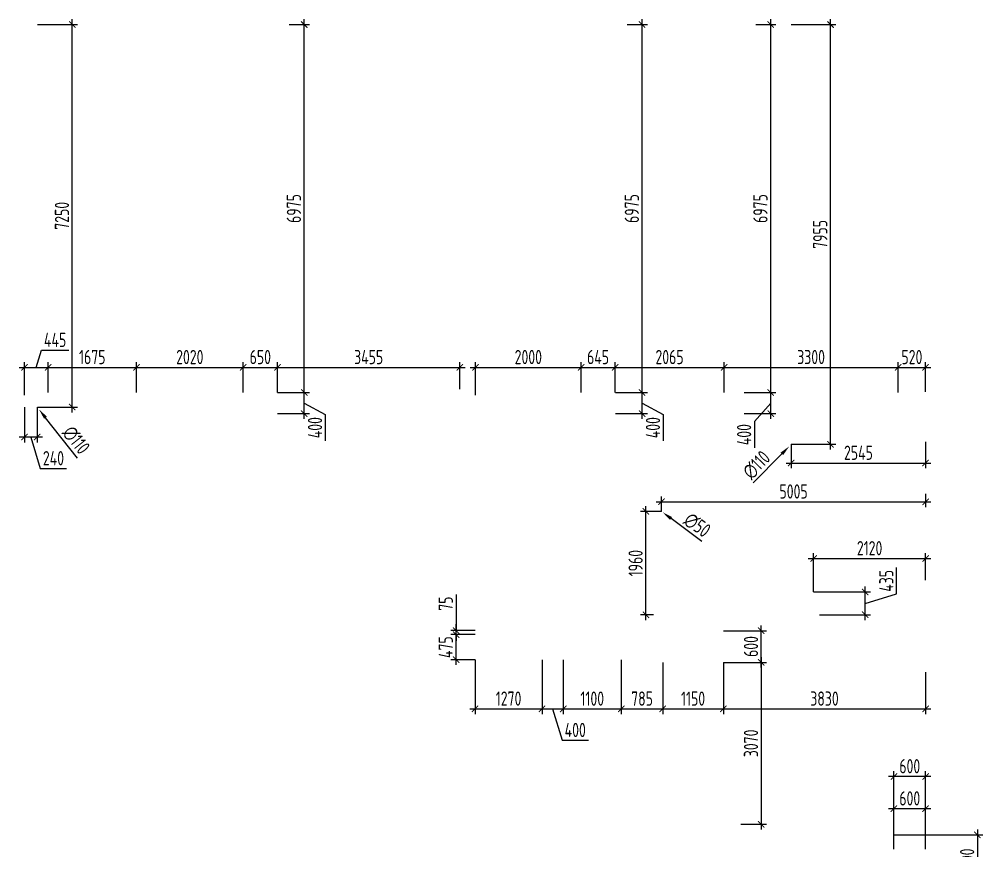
# Model space of a CAD drawing. Header units: millimetres. Extents: x -346952 to 536090, y 55086 to 131231.
# Drawn here: x 92267 to 110519, y 70695 to 86451 of the extents above; entities that cross this region are included whole.
import ezdxf

# ---------------------------------------------------------------- set-up
doc = ezdxf.new("R2010")
doc.units = ezdxf.units.MM
doc.layers.add('РАЗМЕРЫ КРОВЛИ ОВ', color=204, linetype='Continuous')
doc.layers.get('0').off()
doc.styles.add('ISOCPEUR', font='isocpeur.ttf', dxfattribs={"width": 0.7})
doc.dimstyles.new('R_100', dxfattribs={"dimtxt": 270, "dimasz": 120, "dimexe": 100, "dimexo": 0, "dimgap": 60, "dimtad": 1, "dimdec": 0, "dimrnd": 5, "dimzin": 0, "dimdsep": 46, "dimtxsty": 'ISOCPEUR', "dimblk": 'ARCHTICK', "dimcen": 0, "dimdle": 100, "dimclrd": 256, "dimclre": 256, "dimclrt": 256, "dimadec": 0, "dimazin": 0, "dimtfac": 2, "dimtdec": 0, "dimtofl": 0, "dimtmove": 1, "dimatfit": 3, "dimfxl": 1, "dimtvp": 3, "dimtolj": 1, "dimtzin": 0, "dimarcsym": 0})

# ---------------------------------------------------------------- blocks, each defined once
blk = doc.blocks.new('_ArchTick')
at = {"color": 0, "linetype": 'ByBlock', "const_width": 0.15}
blk.add_lwpolyline([(-0.5, -0.5), (0.5, 0.5)], dxfattribs=at)
blk = doc.blocks.new('*D2898')
at = {"layer": 'РАЗМЕРЫ КРОВЛИ ОВ', "lineweight": -2, "transparency": 16777216}
for p, q in [((100902, 74315), (100902, 73283)), ((102172, 74315), (102172, 73283)), ((100802, 73383), (102272, 73383))]:
    blk.add_line(p, q, dxfattribs=at)
at = {"layer": 'РАЗМЕРЫ КРОВЛИ ОВ', "lineweight": -2, "transparency": 16777216, "xscale": 120, "yscale": 120, "zscale": 120, "rotation": 180}
blk.add_blockref('_ArchTick', (100902, 73383), dxfattribs=at)
at = {"layer": 'РАЗМЕРЫ КРОВЛИ ОВ', "lineweight": -2, "transparency": 16777216, "xscale": 120, "yscale": 120, "zscale": 120}
blk.add_blockref('_ArchTick', (102172, 73383), dxfattribs=at)
at = {"layer": 'РАЗМЕРЫ КРОВЛИ ОВ', "transparency": 16777216, "insert": (101537, 73578), "char_height": 270, "attachment_point": 5, "style": 'ISOCPEUR'}
blk.add_mtext('\\A1;1270', dxfattribs=at)
blk = doc.blocks.new('*D2899')
at = {"layer": 'РАЗМЕРЫ КРОВЛИ ОВ', "lineweight": -2, "transparency": 16777216}
for p, q in [((102172, 74315), (102172, 73283)), ((102572, 74315), (102572, 73283)), ((102072, 73383), (102672, 73383)), ((102372, 73383), (102551, 72788)), ((102551, 72788), (103049, 72788))]:
    blk.add_line(p, q, dxfattribs=at)
at = {"layer": 'РАЗМЕРЫ КРОВЛИ ОВ', "lineweight": -2, "transparency": 16777216, "xscale": 120, "yscale": 120, "zscale": 120, "rotation": 180}
blk.add_blockref('_ArchTick', (102172, 73383), dxfattribs=at)
at = {"layer": 'РАЗМЕРЫ КРОВЛИ ОВ', "lineweight": -2, "transparency": 16777216, "xscale": 120, "yscale": 120, "zscale": 120}
blk.add_blockref('_ArchTick', (102572, 73383), dxfattribs=at)
at = {"layer": 'РАЗМЕРЫ КРОВЛИ ОВ', "transparency": 16777216, "insert": (102800, 72983), "char_height": 270, "attachment_point": 5, "style": 'ISOCPEUR'}
blk.add_mtext('\\A1;400', dxfattribs=at)
blk = doc.blocks.new('*D2900')
at = {"layer": 'РАЗМЕРЫ КРОВЛИ ОВ', "lineweight": -2, "transparency": 16777216}
for p, q in [((102572, 74315), (102572, 73283)), ((103672, 74315), (103672, 73283)), ((102472, 73383), (103772, 73383))]:
    blk.add_line(p, q, dxfattribs=at)
at = {"layer": 'РАЗМЕРЫ КРОВЛИ ОВ', "lineweight": -2, "transparency": 16777216, "xscale": 120, "yscale": 120, "zscale": 120, "rotation": 180}
blk.add_blockref('_ArchTick', (102572, 73383), dxfattribs=at)
at = {"layer": 'РАЗМЕРЫ КРОВЛИ ОВ', "lineweight": -2, "transparency": 16777216, "xscale": 120, "yscale": 120, "zscale": 120}
blk.add_blockref('_ArchTick', (103672, 73383), dxfattribs=at)
at = {"layer": 'РАЗМЕРЫ КРОВЛИ ОВ', "transparency": 16777216, "insert": (103122, 73578), "char_height": 270, "attachment_point": 5, "style": 'ISOCPEUR'}
blk.add_mtext('\\A1;1100', dxfattribs=at)
blk = doc.blocks.new('*D2901')
at = {"layer": 'РАЗМЕРЫ КРОВЛИ ОВ', "lineweight": -2, "transparency": 16777216}
for p, q in [((103672, 74315), (103672, 73283)), ((104457, 74265), (104457, 73283)), ((103572, 73383), (104557, 73383))]:
    blk.add_line(p, q, dxfattribs=at)
at = {"layer": 'РАЗМЕРЫ КРОВЛИ ОВ', "lineweight": -2, "transparency": 16777216, "xscale": 120, "yscale": 120, "zscale": 120, "rotation": 180}
blk.add_blockref('_ArchTick', (103672, 73383), dxfattribs=at)
at = {"layer": 'РАЗМЕРЫ КРОВЛИ ОВ', "lineweight": -2, "transparency": 16777216, "xscale": 120, "yscale": 120, "zscale": 120}
blk.add_blockref('_ArchTick', (104457, 73383), dxfattribs=at)
at = {"layer": 'РАЗМЕРЫ КРОВЛИ ОВ', "transparency": 16777216, "insert": (104065, 73578), "char_height": 270, "attachment_point": 5, "style": 'ISOCPEUR'}
blk.add_mtext('\\A1;785', dxfattribs=at)
blk = doc.blocks.new('*D2891')
at = {"layer": 'РАЗМЕРЫ КРОВЛИ ОВ', "lineweight": -2, "transparency": 16777216}
for p, q in [((104457, 74265), (104457, 73283)), ((105607, 74265), (105607, 73283)), ((104357, 73383), (105707, 73383))]:
    blk.add_line(p, q, dxfattribs=at)
at = {"layer": 'РАЗМЕРЫ КРОВЛИ ОВ', "lineweight": -2, "transparency": 16777216, "xscale": 120, "yscale": 120, "zscale": 120, "rotation": 180}
blk.add_blockref('_ArchTick', (104457, 73383), dxfattribs=at)
at = {"layer": 'РАЗМЕРЫ КРОВЛИ ОВ', "lineweight": -2, "transparency": 16777216, "xscale": 120, "yscale": 120, "zscale": 120}
blk.add_blockref('_ArchTick', (105607, 73383), dxfattribs=at)
at = {"layer": 'РАЗМЕРЫ КРОВЛИ ОВ', "transparency": 16777216, "insert": (105032, 73578), "char_height": 270, "attachment_point": 5, "style": 'ISOCPEUR'}
blk.add_mtext('\\A1;1150', dxfattribs=at)
blk = doc.blocks.new('*D2892')
at = {"layer": 'РАЗМЕРЫ КРОВЛИ ОВ', "lineweight": -2, "transparency": 16777216}
for p, q in [((105607, 74865), (106424, 74865)), ((106324, 74165), (106324, 74965)), ((105607, 74265), (106424, 74265))]:
    blk.add_line(p, q, dxfattribs=at)
at = {"layer": 'РАЗМЕРЫ КРОВЛИ ОВ', "lineweight": -2, "transparency": 16777216, "xscale": 120, "yscale": 120, "zscale": 120}
for p, rotation in [((106324, 74865), 90), ((106324, 74265), 270)]:
    blk.add_blockref('_ArchTick', p, dxfattribs=dict(at, rotation=rotation))
at = {"layer": 'РАЗМЕРЫ КРОВЛИ ОВ', "transparency": 16777216, "insert": (106129, 74565), "char_height": 270, "attachment_point": 5, "rotation": 90, "style": 'ISOCPEUR'}
blk.add_mtext('\\A1;600', dxfattribs=at)
blk = doc.blocks.new('*D2893')
at = {"layer": 'РАЗМЕРЫ КРОВЛИ ОВ', "lineweight": -2, "transparency": 16777216}
for p, q in [((105607, 74265), (105607, 73283)), ((109437, 74076), (109437, 73283)), ((105507, 73383), (109537, 73383))]:
    blk.add_line(p, q, dxfattribs=at)
at = {"layer": 'РАЗМЕРЫ КРОВЛИ ОВ', "lineweight": -2, "transparency": 16777216, "xscale": 120, "yscale": 120, "zscale": 120, "rotation": 180}
blk.add_blockref('_ArchTick', (105607, 73383), dxfattribs=at)
at = {"layer": 'РАЗМЕРЫ КРОВЛИ ОВ', "lineweight": -2, "transparency": 16777216, "xscale": 120, "yscale": 120, "zscale": 120}
blk.add_blockref('_ArchTick', (109437, 73383), dxfattribs=at)
at = {"layer": 'РАЗМЕРЫ КРОВЛИ ОВ', "transparency": 16777216, "insert": (107522, 73578), "char_height": 270, "attachment_point": 5, "style": 'ISOCPEUR'}
blk.add_mtext('\\A1;3830', dxfattribs=at)
blk = doc.blocks.new('*D2938')
at = {"layer": 'РАЗМЕРЫ КРОВЛИ ОВ', "lineweight": -2, "transparency": 16777216}
for p, q in [((104435, 77125), (104435, 77408)), ((109437, 77456), (109437, 77208)), ((104335, 77308), (109537, 77308))]:
    blk.add_line(p, q, dxfattribs=at)
at = {"layer": 'РАЗМЕРЫ КРОВЛИ ОВ', "lineweight": -2, "transparency": 16777216, "xscale": 120, "yscale": 120, "zscale": 120, "rotation": 180}
blk.add_blockref('_ArchTick', (104435, 77308), dxfattribs=at)
at = {"layer": 'РАЗМЕРЫ КРОВЛИ ОВ', "lineweight": -2, "transparency": 16777216, "xscale": 120, "yscale": 120, "zscale": 120}
blk.add_blockref('_ArchTick', (109437, 77308), dxfattribs=at)
at = {"layer": 'РАЗМЕРЫ КРОВЛИ ОВ', "transparency": 16777216, "insert": (106936, 77503), "char_height": 270, "attachment_point": 5, "style": 'ISOCPEUR'}
blk.add_mtext('\\A1;5005', dxfattribs=at)
blk = doc.blocks.new('*D2957')
at = {"layer": 'РАЗМЕРЫ КРОВЛИ ОВ', "lineweight": -2, "transparency": 16777216}
for p, q in [((92367, 79102), (92367, 78433)), ((92607, 79102), (92607, 78433)), ((92707, 78533), (92267, 78533)), ((92487, 78533), (92666, 77938)), ((92666, 77938), (93164, 77938))]:
    blk.add_line(p, q, dxfattribs=at)
at = {"layer": 'РАЗМЕРЫ КРОВЛИ ОВ', "lineweight": -2, "transparency": 16777216, "xscale": 120, "yscale": 120, "zscale": 120, "rotation": 180}
blk.add_blockref('_ArchTick', (92367, 78533), dxfattribs=at)
at = {"layer": 'РАЗМЕРЫ КРОВЛИ ОВ', "lineweight": -2, "transparency": 16777216, "xscale": 120, "yscale": 120, "zscale": 120}
blk.add_blockref('_ArchTick', (92607, 78533), dxfattribs=at)
at = {"layer": 'РАЗМЕРЫ КРОВЛИ ОВ', "transparency": 16777216, "insert": (92915, 78133), "char_height": 270, "attachment_point": 5, "style": 'ISOCPEUR'}
blk.add_mtext('\\A1;240', dxfattribs=at)
blk = doc.blocks.new('*D2958')
at = {"layer": 'РАЗМЕРЫ КРОВЛИ ОВ', "lineweight": -2, "transparency": 16777216}
for p, q in [((92590, 79855), (92687, 80180)), ((92687, 80180), (93204, 80180)), ((92367, 79329), (92367, 79955)), ((92812, 79378), (92812, 79955)), ((92267, 79855), (92912, 79855))]:
    blk.add_line(p, q, dxfattribs=at)
at = {"layer": 'РАЗМЕРЫ КРОВЛИ ОВ', "lineweight": -2, "transparency": 16777216, "xscale": 120, "yscale": 120, "zscale": 120, "rotation": 180}
blk.add_blockref('_ArchTick', (92367, 79855), dxfattribs=at)
at = {"layer": 'РАЗМЕРЫ КРОВЛИ ОВ', "lineweight": -2, "transparency": 16777216, "xscale": 120, "yscale": 120, "zscale": 120}
blk.add_blockref('_ArchTick', (92812, 79855), dxfattribs=at)
at = {"layer": 'РАЗМЕРЫ КРОВЛИ ОВ', "transparency": 16777216, "insert": (92946, 80375), "char_height": 270, "attachment_point": 5, "style": 'ISOCPEUR'}
blk.add_mtext('\\A1;445', dxfattribs=at)
blk = doc.blocks.new('*D2959')
at = {"layer": 'РАЗМЕРЫ КРОВЛИ ОВ', "lineweight": -2, "transparency": 16777216}
for p, q in [((92812, 79378), (92812, 79955)), ((94487, 79378), (94487, 79955)), ((92712, 79855), (94587, 79855))]:
    blk.add_line(p, q, dxfattribs=at)
at = {"layer": 'РАЗМЕРЫ КРОВЛИ ОВ', "lineweight": -2, "transparency": 16777216, "xscale": 120, "yscale": 120, "zscale": 120, "rotation": 180}
blk.add_blockref('_ArchTick', (92812, 79855), dxfattribs=at)
at = {"layer": 'РАЗМЕРЫ КРОВЛИ ОВ', "lineweight": -2, "transparency": 16777216, "xscale": 120, "yscale": 120, "zscale": 120}
blk.add_blockref('_ArchTick', (94487, 79855), dxfattribs=at)
at = {"layer": 'РАЗМЕРЫ КРОВЛИ ОВ', "transparency": 16777216, "insert": (93650, 80050), "char_height": 270, "attachment_point": 5, "style": 'ISOCPEUR'}
blk.add_mtext('\\A1;1675', dxfattribs=at)
blk = doc.blocks.new('*D2960')
at = {"layer": 'РАЗМЕРЫ КРОВЛИ ОВ', "lineweight": -2, "transparency": 16777216}
for p, q in [((94487, 79378), (94487, 79955)), ((96509, 79378), (96509, 79955)), ((94387, 79855), (96609, 79855))]:
    blk.add_line(p, q, dxfattribs=at)
at = {"layer": 'РАЗМЕРЫ КРОВЛИ ОВ', "lineweight": -2, "transparency": 16777216, "xscale": 120, "yscale": 120, "zscale": 120, "rotation": 180}
blk.add_blockref('_ArchTick', (94487, 79855), dxfattribs=at)
at = {"layer": 'РАЗМЕРЫ КРОВЛИ ОВ', "lineweight": -2, "transparency": 16777216, "xscale": 120, "yscale": 120, "zscale": 120}
blk.add_blockref('_ArchTick', (96509, 79855), dxfattribs=at)
at = {"layer": 'РАЗМЕРЫ КРОВЛИ ОВ', "transparency": 16777216, "insert": (95498, 80050), "char_height": 270, "attachment_point": 5, "style": 'ISOCPEUR'}
blk.add_mtext('\\A1;2020', dxfattribs=at)
blk = doc.blocks.new('*D2939')
at = {"layer": 'РАЗМЕРЫ КРОВЛИ ОВ', "lineweight": -2, "transparency": 16777216}
for p, q in [((96509, 79378), (96509, 79955)), ((97159, 79378), (97159, 79955)), ((96409, 79855), (97259, 79855))]:
    blk.add_line(p, q, dxfattribs=at)
at = {"layer": 'РАЗМЕРЫ КРОВЛИ ОВ', "lineweight": -2, "transparency": 16777216, "xscale": 120, "yscale": 120, "zscale": 120, "rotation": 180}
blk.add_blockref('_ArchTick', (96509, 79855), dxfattribs=at)
at = {"layer": 'РАЗМЕРЫ КРОВЛИ ОВ', "lineweight": -2, "transparency": 16777216, "xscale": 120, "yscale": 120, "zscale": 120}
blk.add_blockref('_ArchTick', (97159, 79855), dxfattribs=at)
at = {"layer": 'РАЗМЕРЫ КРОВЛИ ОВ', "transparency": 16777216, "insert": (96834, 80050), "char_height": 270, "attachment_point": 5, "style": 'ISOCPEUR'}
blk.add_mtext('\\A1;650', dxfattribs=at)
blk = doc.blocks.new('*D2940')
at = {"layer": 'РАЗМЕРЫ КРОВЛИ ОВ', "lineweight": -2, "transparency": 16777216}
for p, q in [((97159, 79378), (97159, 79955)), ((100612, 79441), (100612, 79955)), ((97059, 79855), (100712, 79855))]:
    blk.add_line(p, q, dxfattribs=at)
at = {"layer": 'РАЗМЕРЫ КРОВЛИ ОВ', "lineweight": -2, "transparency": 16777216, "xscale": 120, "yscale": 120, "zscale": 120, "rotation": 180}
blk.add_blockref('_ArchTick', (97159, 79855), dxfattribs=at)
at = {"layer": 'РАЗМЕРЫ КРОВЛИ ОВ', "lineweight": -2, "transparency": 16777216, "xscale": 120, "yscale": 120, "zscale": 120}
blk.add_blockref('_ArchTick', (100612, 79855), dxfattribs=at)
at = {"layer": 'РАЗМЕРЫ КРОВЛИ ОВ', "transparency": 16777216, "insert": (98886, 80050), "char_height": 270, "attachment_point": 5, "style": 'ISOCPEUR'}
blk.add_mtext('\\A1;3455', dxfattribs=at)
blk = doc.blocks.new('*D2941')
at = {"layer": 'РАЗМЕРЫ КРОВЛИ ОВ', "lineweight": -2, "transparency": 16777216}
for p, q in [((100912, 79327), (100912, 79955)), ((102910, 79378), (102910, 79955)), ((100812, 79855), (103010, 79855))]:
    blk.add_line(p, q, dxfattribs=at)
at = {"layer": 'РАЗМЕРЫ КРОВЛИ ОВ', "lineweight": -2, "transparency": 16777216, "xscale": 120, "yscale": 120, "zscale": 120, "rotation": 180}
blk.add_blockref('_ArchTick', (100912, 79855), dxfattribs=at)
at = {"layer": 'РАЗМЕРЫ КРОВЛИ ОВ', "lineweight": -2, "transparency": 16777216, "xscale": 120, "yscale": 120, "zscale": 120}
blk.add_blockref('_ArchTick', (102910, 79855), dxfattribs=at)
at = {"layer": 'РАЗМЕРЫ КРОВЛИ ОВ', "transparency": 16777216, "insert": (101911, 80050), "char_height": 270, "attachment_point": 5, "style": 'ISOCPEUR'}
blk.add_mtext('\\A1;2000', dxfattribs=at)
blk = doc.blocks.new('*D2928')
at = {"layer": 'РАЗМЕРЫ КРОВЛИ ОВ', "lineweight": -2, "transparency": 16777216}
for p, q in [((102910, 79378), (102910, 79955)), ((103554, 79378), (103554, 79955)), ((102810, 79855), (103654, 79855))]:
    blk.add_line(p, q, dxfattribs=at)
at = {"layer": 'РАЗМЕРЫ КРОВЛИ ОВ', "lineweight": -2, "transparency": 16777216, "xscale": 120, "yscale": 120, "zscale": 120, "rotation": 180}
blk.add_blockref('_ArchTick', (102910, 79855), dxfattribs=at)
at = {"layer": 'РАЗМЕРЫ КРОВЛИ ОВ', "lineweight": -2, "transparency": 16777216, "xscale": 120, "yscale": 120, "zscale": 120}
blk.add_blockref('_ArchTick', (103554, 79855), dxfattribs=at)
at = {"layer": 'РАЗМЕРЫ КРОВЛИ ОВ', "transparency": 16777216, "insert": (103232, 80050), "char_height": 270, "attachment_point": 5, "style": 'ISOCPEUR'}
blk.add_mtext('\\A1;645', dxfattribs=at)
blk = doc.blocks.new('*D2929')
at = {"layer": 'РАЗМЕРЫ КРОВЛИ ОВ', "lineweight": -2, "transparency": 16777216}
for p, q in [((103554, 79378), (103554, 79955)), ((105618, 79378), (105618, 79955)), ((103454, 79855), (105718, 79855))]:
    blk.add_line(p, q, dxfattribs=at)
at = {"layer": 'РАЗМЕРЫ КРОВЛИ ОВ', "lineweight": -2, "transparency": 16777216, "xscale": 120, "yscale": 120, "zscale": 120, "rotation": 180}
blk.add_blockref('_ArchTick', (103554, 79855), dxfattribs=at)
at = {"layer": 'РАЗМЕРЫ КРОВЛИ ОВ', "lineweight": -2, "transparency": 16777216, "xscale": 120, "yscale": 120, "zscale": 120}
blk.add_blockref('_ArchTick', (105618, 79855), dxfattribs=at)
at = {"layer": 'РАЗМЕРЫ КРОВЛИ ОВ', "transparency": 16777216, "insert": (104586, 80050), "char_height": 270, "attachment_point": 5, "style": 'ISOCPEUR'}
blk.add_mtext('\\A1;2065', dxfattribs=at)
blk = doc.blocks.new('*D2930')
at = {"layer": 'РАЗМЕРЫ КРОВЛИ ОВ', "lineweight": -2, "transparency": 16777216}
for p, q in [((105618, 79378), (105618, 79955)), ((108918, 79378), (108918, 79955)), ((105518, 79855), (109018, 79855))]:
    blk.add_line(p, q, dxfattribs=at)
at = {"layer": 'РАЗМЕРЫ КРОВЛИ ОВ', "lineweight": -2, "transparency": 16777216, "xscale": 120, "yscale": 120, "zscale": 120, "rotation": 180}
blk.add_blockref('_ArchTick', (105618, 79855), dxfattribs=at)
at = {"layer": 'РАЗМЕРЫ КРОВЛИ ОВ', "lineweight": -2, "transparency": 16777216, "xscale": 120, "yscale": 120, "zscale": 120}
blk.add_blockref('_ArchTick', (108918, 79855), dxfattribs=at)
at = {"layer": 'РАЗМЕРЫ КРОВЛИ ОВ', "transparency": 16777216, "insert": (107268, 80050), "char_height": 270, "attachment_point": 5, "style": 'ISOCPEUR'}
blk.add_mtext('\\A1;3300', dxfattribs=at)
blk = doc.blocks.new('*D2931')
at = {"layer": 'РАЗМЕРЫ КРОВЛИ ОВ', "lineweight": -2, "transparency": 16777216}
for p, q in [((108918, 79378), (108918, 79955)), ((109437, 79392), (109437, 79955)), ((108818, 79855), (109537, 79855))]:
    blk.add_line(p, q, dxfattribs=at)
at = {"layer": 'РАЗМЕРЫ КРОВЛИ ОВ', "lineweight": -2, "transparency": 16777216, "xscale": 120, "yscale": 120, "zscale": 120, "rotation": 180}
blk.add_blockref('_ArchTick', (108918, 79855), dxfattribs=at)
at = {"layer": 'РАЗМЕРЫ КРОВЛИ ОВ', "lineweight": -2, "transparency": 16777216, "xscale": 120, "yscale": 120, "zscale": 120}
blk.add_blockref('_ArchTick', (109437, 79855), dxfattribs=at)
at = {"layer": 'РАЗМЕРЫ КРОВЛИ ОВ', "transparency": 16777216, "insert": (109178, 80050), "char_height": 270, "attachment_point": 5, "style": 'ISOCPEUR'}
blk.add_mtext('\\A1;520', dxfattribs=at)
blk = doc.blocks.new('*D2860')
at = {"layer": 'РАЗМЕРЫ КРОВЛИ ОВ', "lineweight": -2, "transparency": 16777216}
for p, q in [((97665, 78878), (97665, 79478)), ((97159, 79378), (97765, 79378)), ((97665, 79178), (98065, 78961)), ((97159, 78978), (97765, 78978)), ((98065, 78961), (98065, 78463))]:
    blk.add_line(p, q, dxfattribs=at)
at = {"layer": 'РАЗМЕРЫ КРОВЛИ ОВ', "lineweight": -2, "transparency": 16777216, "xscale": 120, "yscale": 120, "zscale": 120}
for p, rotation in [((97665, 79378), 90), ((97665, 78978), 270)]:
    blk.add_blockref('_ArchTick', p, dxfattribs=dict(at, rotation=rotation))
at = {"layer": 'РАЗМЕРЫ КРОВЛИ ОВ', "transparency": 16777216, "insert": (97870, 78712), "char_height": 270, "attachment_point": 5, "rotation": 90, "style": 'ISOCPEUR'}
blk.add_mtext('\\A1;400', dxfattribs=at)
blk = doc.blocks.new('*D2861')
at = {"layer": 'РАЗМЕРЫ КРОВЛИ ОВ', "lineweight": -2, "transparency": 16777216}
for p, q in [((97382, 86351), (97765, 86351)), ((97665, 79278), (97665, 86451)), ((97159, 79378), (97765, 79378))]:
    blk.add_line(p, q, dxfattribs=at)
at = {"layer": 'РАЗМЕРЫ КРОВЛИ ОВ', "lineweight": -2, "transparency": 16777216, "xscale": 120, "yscale": 120, "zscale": 120}
for p, rotation in [((97665, 86351), 90), ((97665, 79378), 270)]:
    blk.add_blockref('_ArchTick', p, dxfattribs=dict(at, rotation=rotation))
at = {"layer": 'РАЗМЕРЫ КРОВЛИ ОВ', "transparency": 16777216, "insert": (97470, 82864), "char_height": 270, "attachment_point": 5, "rotation": 90, "style": 'ISOCPEUR'}
blk.add_mtext('\\A1;6975', dxfattribs=at)
blk = doc.blocks.new('*D2866')
at = {"layer": 'РАЗМЕРЫ КРОВЛИ ОВ', "lineweight": -2, "transparency": 16777216}
for p, q in [((104067, 78878), (104067, 79478)), ((103560, 79378), (104167, 79378)), ((104067, 79178), (104467, 78961)), ((103560, 78978), (104167, 78978)), ((104467, 78961), (104467, 78463))]:
    blk.add_line(p, q, dxfattribs=at)
at = {"layer": 'РАЗМЕРЫ КРОВЛИ ОВ', "lineweight": -2, "transparency": 16777216, "xscale": 120, "yscale": 120, "zscale": 120}
for p, rotation in [((104067, 79378), 90), ((104067, 78978), 270)]:
    blk.add_blockref('_ArchTick', p, dxfattribs=dict(at, rotation=rotation))
at = {"layer": 'РАЗМЕРЫ КРОВЛИ ОВ', "transparency": 16777216, "insert": (104272, 78712), "char_height": 270, "attachment_point": 5, "rotation": 90, "style": 'ISOCPEUR'}
blk.add_mtext('\\A1;400', dxfattribs=at)
blk = doc.blocks.new('*D2867')
at = {"layer": 'РАЗМЕРЫ КРОВЛИ ОВ', "lineweight": -2, "transparency": 16777216}
for p, q in [((103784, 86351), (104167, 86351)), ((104067, 79278), (104067, 86451)), ((103560, 79378), (104167, 79378))]:
    blk.add_line(p, q, dxfattribs=at)
at = {"layer": 'РАЗМЕРЫ КРОВЛИ ОВ', "lineweight": -2, "transparency": 16777216, "xscale": 120, "yscale": 120, "zscale": 120}
for p, rotation in [((104067, 86351), 90), ((104067, 79378), 270)]:
    blk.add_blockref('_ArchTick', p, dxfattribs=dict(at, rotation=rotation))
at = {"layer": 'РАЗМЕРЫ КРОВЛИ ОВ', "transparency": 16777216, "insert": (103872, 82864), "char_height": 270, "attachment_point": 5, "rotation": 90, "style": 'ISOCPEUR'}
blk.add_mtext('\\A1;6975', dxfattribs=at)
blk = doc.blocks.new('*D2868')
at = {"layer": 'РАЗМЕРЫ КРОВЛИ ОВ', "lineweight": -2, "transparency": 16777216}
for p, q in [((106503, 78878), (106503, 79478)), ((105997, 79378), (106603, 79378)), ((106503, 79178), (106194, 78829)), ((105997, 78978), (106603, 78978)), ((106194, 78829), (106194, 78331))]:
    blk.add_line(p, q, dxfattribs=at)
at = {"layer": 'РАЗМЕРЫ КРОВЛИ ОВ', "lineweight": -2, "transparency": 16777216, "xscale": 120, "yscale": 120, "zscale": 120}
for p, rotation in [((106503, 79378), 90), ((106503, 78978), 270)]:
    blk.add_blockref('_ArchTick', p, dxfattribs=dict(at, rotation=rotation))
at = {"layer": 'РАЗМЕРЫ КРОВЛИ ОВ', "transparency": 16777216, "insert": (105999, 78580), "char_height": 270, "attachment_point": 5, "rotation": 90, "style": 'ISOCPEUR'}
blk.add_mtext('\\A1;400', dxfattribs=at)
blk = doc.blocks.new('*D2869')
at = {"layer": 'РАЗМЕРЫ КРОВЛИ ОВ', "lineweight": -2, "transparency": 16777216}
for p, q in [((106220, 86351), (106603, 86351)), ((106503, 79278), (106503, 86451)), ((105997, 79378), (106603, 79378))]:
    blk.add_line(p, q, dxfattribs=at)
at = {"layer": 'РАЗМЕРЫ КРОВЛИ ОВ', "lineweight": -2, "transparency": 16777216, "xscale": 120, "yscale": 120, "zscale": 120}
for p, rotation in [((106503, 86351), 90), ((106503, 79378), 270)]:
    blk.add_blockref('_ArchTick', p, dxfattribs=dict(at, rotation=rotation))
at = {"layer": 'РАЗМЕРЫ КРОВЛИ ОВ', "transparency": 16777216, "insert": (106308, 82864), "char_height": 270, "attachment_point": 5, "rotation": 90, "style": 'ISOCPEUR'}
blk.add_mtext('\\A1;6975', dxfattribs=at)
blk = doc.blocks.new('*D2913')
at = {"layer": 'РАЗМЕРЫ КРОВЛИ ОВ', "lineweight": -2, "transparency": 16777216}
for p, q in [((106893, 78398), (106893, 77942)), ((109437, 78444), (109437, 77942)), ((106793, 78042), (109537, 78042))]:
    blk.add_line(p, q, dxfattribs=at)
at = {"layer": 'РАЗМЕРЫ КРОВЛИ ОВ', "lineweight": -2, "transparency": 16777216, "xscale": 120, "yscale": 120, "zscale": 120, "rotation": 180}
blk.add_blockref('_ArchTick', (106893, 78042), dxfattribs=at)
at = {"layer": 'РАЗМЕРЫ КРОВЛИ ОВ', "lineweight": -2, "transparency": 16777216, "xscale": 120, "yscale": 120, "zscale": 120}
blk.add_blockref('_ArchTick', (109437, 78042), dxfattribs=at)
at = {"layer": 'РАЗМЕРЫ КРОВЛИ ОВ', "transparency": 16777216, "insert": (108165, 78237), "char_height": 270, "attachment_point": 5, "style": 'ISOCPEUR'}
blk.add_mtext('\\A1;2545', dxfattribs=at)
blk = doc.blocks.new('*D2914')
at = {"layer": 'РАЗМЕРЫ КРОВЛИ ОВ', "lineweight": -2, "transparency": 16777216}
for p, q in [((106893, 86351), (107736, 86351)), ((107636, 78298), (107636, 86451)), ((106893, 78398), (107736, 78398))]:
    blk.add_line(p, q, dxfattribs=at)
at = {"layer": 'РАЗМЕРЫ КРОВЛИ ОВ', "lineweight": -2, "transparency": 16777216, "xscale": 120, "yscale": 120, "zscale": 120}
for p, rotation in [((107636, 86351), 90), ((107636, 78398), 270)]:
    blk.add_blockref('_ArchTick', p, dxfattribs=dict(at, rotation=rotation))
at = {"layer": 'РАЗМЕРЫ КРОВЛИ ОВ', "transparency": 16777216, "insert": (107441, 82374), "char_height": 270, "attachment_point": 5, "rotation": 90, "style": 'ISOCPEUR'}
blk.add_mtext('\\A1;7955', dxfattribs=at)
blk = doc.blocks.new('*D2932')
at = {"layer": 'РАЗМЕРЫ КРОВЛИ ОВ', "lineweight": -2, "transparency": 16777216}
for p, q in [((106324, 74365), (106324, 71096)), ((105607, 74265), (106424, 74265)), ((105938, 71196), (106424, 71196))]:
    blk.add_line(p, q, dxfattribs=at)
at = {"layer": 'РАЗМЕРЫ КРОВЛИ ОВ', "lineweight": -2, "transparency": 16777216, "xscale": 120, "yscale": 120, "zscale": 120}
for p, rotation in [((106324, 74265), 90), ((106324, 71196), 270)]:
    blk.add_blockref('_ArchTick', p, dxfattribs=dict(at, rotation=rotation))
at = {"layer": 'РАЗМЕРЫ КРОВЛИ ОВ', "transparency": 16777216, "insert": (106129, 72730), "char_height": 270, "attachment_point": 5, "rotation": 90, "style": 'ISOCPEUR'}
blk.add_mtext('\\A1;3070', dxfattribs=at)
blk = doc.blocks.new('*D2933')
at = {"layer": 'РАЗМЕРЫ КРОВЛИ ОВ', "lineweight": -2, "transparency": 16777216}
for p, q in [((104138, 75066), (104138, 77225)), ((104435, 77125), (104038, 77125)), ((104284, 75166), (104038, 75166))]:
    blk.add_line(p, q, dxfattribs=at)
at = {"layer": 'РАЗМЕРЫ КРОВЛИ ОВ', "lineweight": -2, "transparency": 16777216, "xscale": 120, "yscale": 120, "zscale": 120}
for p, rotation in [((104138, 77125), 90), ((104138, 75166), 270)]:
    blk.add_blockref('_ArchTick', p, dxfattribs=dict(at, rotation=rotation))
at = {"layer": 'РАЗМЕРЫ КРОВЛИ ОВ', "transparency": 16777216, "insert": (103943, 76145), "char_height": 270, "attachment_point": 5, "rotation": 90, "style": 'ISOCPEUR'}
blk.add_mtext('\\A1;1960', dxfattribs=at)
blk = doc.blocks.new('*D2935')
at = {"layer": 'РАЗМЕРЫ КРОВЛИ ОВ', "lineweight": -2, "transparency": 16777216}
for p, q in [((92614, 86351), (93371, 86351)), ((93271, 79002), (93271, 86451)), ((92614, 79102), (93371, 79102))]:
    blk.add_line(p, q, dxfattribs=at)
at = {"layer": 'РАЗМЕРЫ КРОВЛИ ОВ', "lineweight": -2, "transparency": 16777216, "xscale": 120, "yscale": 120, "zscale": 120}
for p, rotation in [((93271, 86351), 90), ((93271, 79102), 270)]:
    blk.add_blockref('_ArchTick', p, dxfattribs=dict(at, rotation=rotation))
at = {"layer": 'РАЗМЕРЫ КРОВЛИ ОВ', "transparency": 16777216, "insert": (93076, 82726), "char_height": 270, "attachment_point": 5, "rotation": 90, "style": 'ISOCPEUR'}
blk.add_mtext('\\A1;7250', dxfattribs=at)
blk = doc.blocks.new('*D3038')
at = {"layer": 'РАЗМЕРЫ КРОВЛИ ОВ', "lineweight": -2, "transparency": 16777216}
for p, q in [((109537, 72102), (108737, 72102)), ((108837, 70724), (108837, 72202)), ((109437, 70724), (109437, 72202))]:
    blk.add_line(p, q, dxfattribs=at)
at = {"layer": 'РАЗМЕРЫ КРОВЛИ ОВ', "lineweight": -2, "transparency": 16777216, "xscale": 120, "yscale": 120, "zscale": 120, "rotation": 180}
blk.add_blockref('_ArchTick', (108837, 72102), dxfattribs=at)
at = {"layer": 'РАЗМЕРЫ КРОВЛИ ОВ', "lineweight": -2, "transparency": 16777216, "xscale": 120, "yscale": 120, "zscale": 120}
blk.add_blockref('_ArchTick', (109437, 72102), dxfattribs=at)
at = {"layer": 'РАЗМЕРЫ КРОВЛИ ОВ', "transparency": 16777216, "insert": (109137, 72297), "char_height": 270, "attachment_point": 5, "style": 'ISOCPEUR'}
blk.add_mtext('\\A1;600', dxfattribs=at)
blk = doc.blocks.new('*D3047')
at = {"layer": 'РАЗМЕРЫ КРОВЛИ ОВ', "lineweight": -2, "transparency": 16777216}
blk.add_line((105201, 76555), (104615, 76990), dxfattribs=at)
at = {"layer": 'РАЗМЕРЫ КРОВЛИ ОВ', "transparency": 16777216}
blk.add_solid([(104635, 77017), (104595, 76964), (104455, 77110)], dxfattribs=at)
at = {"layer": 'РАЗМЕРЫ КРОВЛИ ОВ', "transparency": 16777216, "insert": (105110, 76866), "char_height": 270, "attachment_point": 5, "rotation": 323.3837, "style": 'ISOCPEUR'}
blk.add_mtext('\\A1;∅50', dxfattribs=at)
blk = doc.blocks.new('*D3046')
at = {"layer": 'РАЗМЕРЫ КРОВЛИ ОВ', "lineweight": -2, "transparency": 16777216}
blk.add_line((106172, 77664), (106714, 78216), dxfattribs=at)
at = {"layer": 'РАЗМЕРЫ КРОВЛИ ОВ', "transparency": 16777216}
blk.add_solid([(106690, 78239), (106738, 78192), (106854, 78358)], dxfattribs=at)
at = {"layer": 'РАЗМЕРЫ КРОВЛИ ОВ', "transparency": 16777216, "insert": (106234, 78005), "char_height": 270, "attachment_point": 5, "rotation": 45.5304, "style": 'ISOCPEUR'}
blk.add_mtext('\\A1;∅110', dxfattribs=at)
blk = doc.blocks.new('*D3059')
at = {"layer": 'РАЗМЕРЫ КРОВЛИ ОВ', "lineweight": -2, "transparency": 16777216}
for p, q in [((108888, 75561), (108888, 76059)), ((107315, 75599), (108393, 75599)), ((108293, 75066), (108293, 75699)), ((108293, 75382), (108888, 75561)), ((107427, 75166), (108393, 75166))]:
    blk.add_line(p, q, dxfattribs=at)
at = {"layer": 'РАЗМЕРЫ КРОВЛИ ОВ', "lineweight": -2, "transparency": 16777216, "xscale": 120, "yscale": 120, "zscale": 120}
for p, rotation in [((108293, 75599), 90), ((108293, 75166), 270)]:
    blk.add_blockref('_ArchTick', p, dxfattribs=dict(at, rotation=rotation))
at = {"layer": 'РАЗМЕРЫ КРОВЛИ ОВ', "transparency": 16777216, "insert": (108693, 75810), "char_height": 270, "attachment_point": 5, "rotation": 90, "style": 'ISOCPEUR'}
blk.add_mtext('\\A1;435', dxfattribs=at)
blk = doc.blocks.new('*D3060')
at = {"layer": 'РАЗМЕРЫ КРОВЛИ ОВ', "lineweight": -2, "transparency": 16777216}
for p, q in [((107315, 75599), (107315, 76333)), ((109437, 75824), (109437, 76333)), ((107215, 76233), (109537, 76233))]:
    blk.add_line(p, q, dxfattribs=at)
at = {"layer": 'РАЗМЕРЫ КРОВЛИ ОВ', "lineweight": -2, "transparency": 16777216, "xscale": 120, "yscale": 120, "zscale": 120, "rotation": 180}
blk.add_blockref('_ArchTick', (107315, 76233), dxfattribs=at)
at = {"layer": 'РАЗМЕРЫ КРОВЛИ ОВ', "lineweight": -2, "transparency": 16777216, "xscale": 120, "yscale": 120, "zscale": 120}
blk.add_blockref('_ArchTick', (109437, 76233), dxfattribs=at)
at = {"layer": 'РАЗМЕРЫ КРОВЛИ ОВ', "transparency": 16777216, "insert": (108376, 76428), "char_height": 270, "attachment_point": 5, "style": 'ISOCPEUR'}
blk.add_mtext('\\A1;2120', dxfattribs=at)
blk = doc.blocks.new('*D3112')
at = {"layer": 'РАЗМЕРЫ КРОВЛИ ОВ', "lineweight": -2, "transparency": 16777216}
for p, q in [((100542, 74215), (100542, 74890)), ((100902, 74790), (100442, 74790)), ((100902, 74315), (100442, 74315))]:
    blk.add_line(p, q, dxfattribs=at)
at = {"layer": 'РАЗМЕРЫ КРОВЛИ ОВ', "lineweight": -2, "transparency": 16777216, "xscale": 120, "yscale": 120, "zscale": 120}
for p, rotation in [((100542, 74790), 90), ((100542, 74315), 270)]:
    blk.add_blockref('_ArchTick', p, dxfattribs=dict(at, rotation=rotation))
at = {"layer": 'РАЗМЕРЫ КРОВЛИ ОВ', "transparency": 16777216, "insert": (100347, 74553), "char_height": 270, "attachment_point": 5, "rotation": 90, "style": 'ISOCPEUR'}
blk.add_mtext('\\A1;475', dxfattribs=at)
blk = doc.blocks.new('*D3113')
at = {"layer": 'РАЗМЕРЫ КРОВЛИ ОВ', "lineweight": -2, "transparency": 16777216}
for p, q in [((100542, 75550), (100542, 74866)), ((100902, 74866), (100442, 74866)), ((100542, 74866), (100542, 74986)), ((100542, 74790), (100542, 74866)), ((100902, 74790), (100442, 74790)), ((100542, 74790), (100542, 74670))]:
    blk.add_line(p, q, dxfattribs=at)
at = {"layer": 'РАЗМЕРЫ КРОВЛИ ОВ', "lineweight": -2, "transparency": 16777216, "xscale": 120, "yscale": 120, "zscale": 120}
for p, rotation in [((100542, 74866), 270), ((100542, 74790), 90)]:
    blk.add_blockref('_ArchTick', p, dxfattribs=dict(at, rotation=rotation))
at = {"layer": 'РАЗМЕРЫ КРОВЛИ ОВ', "transparency": 16777216, "insert": (100347, 75377), "char_height": 270, "attachment_point": 5, "rotation": 90, "style": 'ISOCPEUR'}
blk.add_mtext('\\A1;75', dxfattribs=at)
blk = doc.blocks.new('*D3211')
at = {"layer": 'РАЗМЕРЫ КРОВЛИ ОВ', "lineweight": -2, "transparency": 16777216}
blk.add_line((93369, 78131), (92765, 78901), dxfattribs=at)
at = {"layer": 'РАЗМЕРЫ КРОВЛИ ОВ', "transparency": 16777216}
blk.add_solid([(92791, 78921), (92738, 78880), (92641, 79058)], dxfattribs=at)
at = {"layer": 'РАЗМЕРЫ КРОВЛИ ОВ', "transparency": 16777216, "insert": (93345, 78477), "char_height": 270, "attachment_point": 5, "rotation": 308.0958, "style": 'ISOCPEUR'}
blk.add_mtext('\\A1;∅110', dxfattribs=at)
blk = doc.blocks.new('*D3229')
at = {"layer": 'РАЗМЕРЫ КРОВЛИ ОВ', "lineweight": -2, "transparency": 16777216}
for p, q in [((110419, 71096), (110419, 69896)), ((108837, 70996), (110519, 70996)), ((108837, 69996), (110519, 69996))]:
    blk.add_line(p, q, dxfattribs=at)
at = {"layer": 'РАЗМЕРЫ КРОВЛИ ОВ', "lineweight": -2, "transparency": 16777216, "xscale": 120, "yscale": 120, "zscale": 120}
for p, rotation in [((110419, 70996), 90), ((110419, 69996), 270)]:
    blk.add_blockref('_ArchTick', p, dxfattribs=dict(at, rotation=rotation))
at = {"layer": 'РАЗМЕРЫ КРОВЛИ ОВ', "transparency": 16777216, "insert": (110224, 70496), "char_height": 270, "attachment_point": 5, "rotation": 90, "style": 'ISOCPEUR'}
blk.add_mtext('\\A1;1000', dxfattribs=at)
blk = doc.blocks.new('*D3234')
at = {"layer": 'РАЗМЕРЫ КРОВЛИ ОВ', "lineweight": -2, "transparency": 16777216}
for p, q in [((108837, 70996), (108837, 71592)), ((109437, 70996), (109437, 71592)), ((109537, 71492), (108737, 71492))]:
    blk.add_line(p, q, dxfattribs=at)
at = {"layer": 'РАЗМЕРЫ КРОВЛИ ОВ', "lineweight": -2, "transparency": 16777216, "xscale": 120, "yscale": 120, "zscale": 120, "rotation": 180}
blk.add_blockref('_ArchTick', (108837, 71492), dxfattribs=at)
at = {"layer": 'РАЗМЕРЫ КРОВЛИ ОВ', "lineweight": -2, "transparency": 16777216, "xscale": 120, "yscale": 120, "zscale": 120}
blk.add_blockref('_ArchTick', (109437, 71492), dxfattribs=at)
at = {"layer": 'РАЗМЕРЫ КРОВЛИ ОВ', "transparency": 16777216, "insert": (109137, 71687), "char_height": 270, "attachment_point": 5, "style": 'ISOCPEUR'}
blk.add_mtext('\\A1;600', dxfattribs=at)

msp = doc.modelspace()

# ---------------------------------------------------------------- dimensions: what is measured, and where the dimension line sits
at = {"layer": 'РАЗМЕРЫ КРОВЛИ ОВ'}
for base, p1, p2, picture, middle in [((93271, 86350.7), (92613.5, 79101.5), (92613.5, 86350.7), '*D2935', (93076, 82726.1)), ((97665, 86350.7), (97158.9, 79377.5), (97382.4, 86350.7), '*D2861', (97470, 82864.1)), ((104066.5, 86350.7), (103560.4, 79377.5), (103783.9, 86350.7), '*D2867', (103871.5, 82864.1)), ((106503, 86350.7), (105996.9, 79377.5), (106220.4, 86350.7), '*D2869', (106308, 82864.1)), ((107636.3, 86350.7), (106892.5, 78397.6), (106892.5, 86350.7), '*D2914', (107441.3, 82374.1)), ((104137.9, 77124.7), (104283.7, 75165.7), (104434.6, 77124.7), '*D2933', (103942.9, 76145.2)), ((108293.4, 75598.9), (107426.5, 75165.7), (107315.3, 75598.9), '*D3059', (108693.4, 75620.8)), ((106324.3, 74865.1), (105607.5, 74265.1), (105607.5, 74865.1), '*D2892', (106129.3, 74565.1)), ((106324.3, 71195.7), (105607.5, 74265.1), (105938, 71195.7), '*D2932', (106129.3, 72730.4)), ((110419.3, 69995.7), (108837.3, 70995.7), (108837.3, 69995.7), '*D3229', (110224.3, 70495.7))]:
    dim = msp.add_linear_dim(base=base, p1=p1, p2=p2, angle=90, dimstyle='R_100', override={"dimpost": '\\X'}, dxfattribs=at)
    dim.commit()
    dim.dimension.update_dxf_attribs({"geometry": picture, "text_midpoint": middle})
for base, p1, p2, picture, middle in [((92812.3, 79854.9), (92367.4, 79329.1), (92812.3, 79378.5), '*D2958', (92747.4, 80374.9)), ((94487.3, 79854.9), (92812.3, 79378.5), (94487.3, 79378.5), '*D2959', (93649.8, 80049.9)), ((96508.7632, 79854.9344), (94487.3283, 79378.4664), (96508.7632, 79377.5352), '*D2960', (95498.0458, 80049.9344)), ((97158.9, 79854.9), (96508.8, 79377.5), (97158.9, 79377.5), '*D2939', (96833.8, 80049.9)), ((100612.5, 79854.9), (97158.9, 79377.5), (100612.5, 79440.8), '*D2940', (98885.7, 80049.9)), ((102910.3, 79854.9), (100912.5, 79326.7), (102910.3, 79377.5), '*D2941', (101911.4, 80049.9)), ((103554.2, 79854.9), (102910.3, 79377.5), (103554.2, 79377.5), '*D2928', (103232.3, 80049.9)), ((105617.8, 79854.9), (103554.2, 79377.5), (105617.8, 79378.5), '*D2929', (104586, 80049.9)), ((108917.8, 79854.9), (105617.8, 79378.5), (108917.8, 79378.5), '*D2930', (107267.8, 80049.9)), ((109437.5, 79854.9), (108917.8, 79378.5), (109437.5, 79392.3), '*D2931', (109177.6, 80049.9)), ((92367.4, 78532.6), (92607.4, 79101.5), (92367.4, 79101.5), '*D2957', (92725.9, 78132.6)), ((109437.5, 78042.2), (106892.5, 78397.6), (109437.5, 78444.2), '*D2913', (108165, 78237.2)), ((109437.5, 77308.2), (104434.6, 77124.7), (109437.5, 77455.8), '*D2938', (106936, 77503.2)), ((109437.5, 76232.9), (107315.3, 75598.9), (109437.5, 75823.8), '*D3060', (108376.4, 76427.9)), ((102172.5, 73382.5), (100902.5, 74315.1), (102172.5, 74315.1), '*D2898', (101537.5, 73577.5)), ((102572.5, 73382.5), (102172.5, 74315.1), (102572.5, 74315.1), '*D2899', (102611, 72982.5)), ((103672.5, 73382.5), (102572.5, 74315.1), (103672.5, 74315.1), '*D2900', (103122.5, 73577.5)), ((104457.5, 73382.5), (103672.5, 74315.1), (104457.5, 74265.1), '*D2901', (104065, 73577.5)), ((105607.5, 73382.5), (104457.5, 74265.1), (105607.5, 74265.1), '*D2891', (105032.5, 73577.5)), ((109437.5, 73382.5), (105607.5, 74265.1), (109437.5, 74076.2), '*D2893', (107522.5, 73577.5)), ((108837.3, 72101.6), (109437.5, 70724.5), (108837.3, 70724.5), '*D3038', (109137.4, 72296.6)), ((108837.3, 71492.5), (109437.5, 70995.7), (108837.3, 70995.7), '*D3234', (109137.4, 71687.5))]:
    dim = msp.add_linear_dim(base=base, p1=p1, p2=p2, dimstyle='R_100', override={"dimpost": '\\X'}, dxfattribs=at)
    dim.commit()
    dim.dimension.update_dxf_attribs({"geometry": picture, "text_midpoint": middle})
for base, p1, p2, picture, middle in [((97665, 79377.5), (97158.9, 78977.5), (97158.9, 79377.5), '*D2860', (98065, 78900.8)), ((104066.5, 79377.5), (103560.4, 78977.5), (103560.4, 79377.5), '*D2866', (104466.5, 78900.8)), ((106503, 79377.5), (105996.9, 78977.5), (105996.9, 79377.5), '*D2868', (106194.2, 78769.2)), ((100541.9, 74865.7), (100902.5, 74790.1), (100902.5, 74865.7), '*D3113', (100491.1, 75376.7)), ((100541.9, 74790.1), (100902.5, 74315.1), (100902.5, 74790.1), '*D3112', (100541.9, 74552.6))]:
    dim = msp.add_linear_dim(base=base, p1=p1, p2=p2, angle=90, dimstyle='R_100', override={"dimpost": '\\X'}, dxfattribs=at)
    dim.commit()
    dim.dimension.update_dxf_attribs({"geometry": picture, "text_midpoint": middle, "dimtype": 160})
for p1, p2, picture, middle in [((92573.5, 79144.8), (92641.3, 79058.2), '*D3211', (93191.6, 78356.3)), ((104414.5, 77139.6), (104454.6, 77109.8), '*D3047', (104993.5, 76709.3))]:
    dim = msp.add_diameter_dim_2p(p1=p1, p2=p2, dimstyle='R_100', override={"dimasz": 200, "dimpost": '\\X', "dimblk1": 'ArchTick', "dimsah": 1}, dxfattribs=at)
    dim.commit()
    dim.dimension.update_dxf_attribs({"geometry": picture, "text_midpoint": middle, "dimtype": 163})
dim = msp.add_diameter_dim_2p(p1=(106931.1, 78436.8), p2=(106854, 78358.3), dimstyle='R_100', override={"dimasz": 200, "dimpost": '\\X', "dimblk1": 'ArchTick', "dimsah": 1}, dxfattribs=at)
dim.commit()
dim.dimension.update_dxf_attribs({"geometry": '*D3046', "text_midpoint": (106233.7, 78004.8)})

doc.saveas('drawing.dxf')
